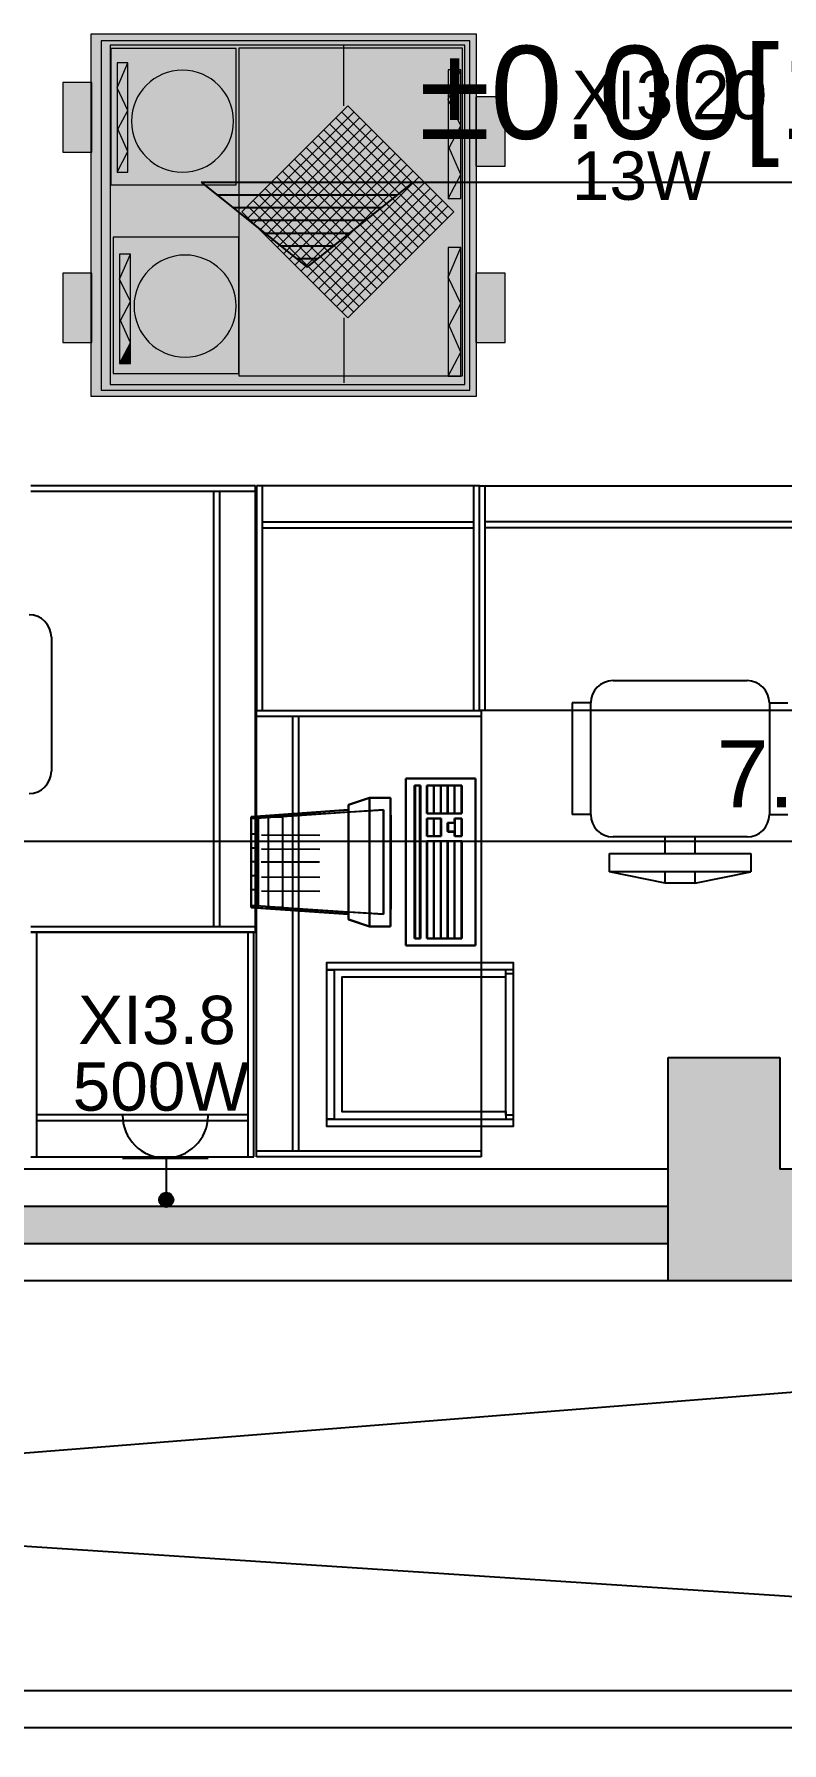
# Model space of a CAD drawing. Header units: metres. Extents: x -11 to 85, y -301 to 135.
# Drawn here: x 41.87 to 43.879, y -209.388 to -204.797 of the extents above; entities that cross this region are included whole.
import ezdxf

# ---------------------------------------------------------------- set-up
doc = ezdxf.new("R2010")
doc.units = ezdxf.units.M
doc.header["$LTSCALE"] = 0.036
doc.header["$PDMODE"] = 2
for name, color, linetype in [('arxitek isogeio', 252, 'Continuous'), ('DIMBLK', 252, 'Continuous'), ('Epipla', 252, 'Continuous'), ('HLEK-SYMBOL', 3, 'Continuous'), ('HLEK_FL001_SYMBOLS', 230, 'Continuous'), ('SYMBOLA', 160, 'Continuous')]:
    doc.layers.add(name, color=color, linetype=linetype)
doc.layers.add('fan enallaktis', color=162, linetype='Continuous', lineweight=0)
doc.layers.add('fan enallaktis hatch', color=141, linetype='Continuous', lineweight=0)
doc.styles.add('COMU-N', font='arial.ttf')
doc.styles.get("Standard").update_dxf_attribs({"font": 'arial.ttf'})
doc.dimstyles.new('CADWDOT', dxfattribs={"dimscale": 0.1, "dimtxt": 1.8, "dimasz": 0.08, "dimexe": 2, "dimexo": 0, "dimgap": 0.09, "dimtad": 0, "dimrnd": 0.001, "dimzin": 0, "dimdsep": 46, "dimtxsty": 'Standard', "dimblk1": 'ARTDIM', "dimblk2": 'ARTDIM', "dimsah": 1, "dimcen": 0.09, "dimdle": 0.05, "dimse1": 1, "dimse2": 1, "dimadec": 0, "dimazin": 0, "dimtfac": 1, "dimtmove": 0, "dimatfit": 3, "dimldrblk": 'ARTDIM', "dimfxl": 2, "dimtvp": 0.9999, "dimtolj": 1, "dimtzin": 0, "dimarcsym": 0})

# ---------------------------------------------------------------- blocks, each defined once
blk = doc.blocks.new('ARTDIM')
at = {"layer": 'DIMBLK'}
for p, q in [((0, -24.9975), (0, 24.9975)), ((-24.9975, 0), (24.9975, 0))]:
    blk.add_line(p, q, dxfattribs=at)
blk.add_circle((0, 0), 8.25, dxfattribs=at)
blk = doc.blocks.new('*D1324')
at = {"layer": 'arxitek isogeio', "color": 0, "lineweight": -2}
blk.add_line((40.4317, -206.9656), (47.4657, -206.9656), dxfattribs=at)
at = {"layer": 'Defpoints', "color": 0, "transparency": 16777216}
for p in [(47.4737, -206.9656), (40.4237, -207.8468), (47.4737, -207.8468)]:
    blk.add_point(p, dxfattribs=at)
at = {"layer": 'arxitek isogeio', "color": 0, "lineweight": -2, "xscale": 0.008, "yscale": 0.008, "zscale": 0.008, "rotation": 180}
blk.add_blockref('ARTDIM', (40.4237, -206.9656), dxfattribs=at)
at = {"layer": 'arxitek isogeio', "color": 0, "lineweight": -2, "xscale": 0.008, "yscale": 0.008, "zscale": 0.008}
blk.add_blockref('ARTDIM', (47.4737, -206.9656), dxfattribs=at)
at = {"layer": 'arxitek isogeio', "color": 0, "insert": (43.9487, -206.7856), "char_height": 0.18, "attachment_point": 5}
blk.add_mtext('\\A1;7.05', dxfattribs=at)
blk = doc.blocks.new('*D1365')
at = {"layer": 'arxitek isogeio', "color": 0, "lineweight": -2}
blk.add_line((40.1317, -212.7331), (47.7657, -212.7331), dxfattribs=at)
at = {"layer": 'Defpoints', "color": 0, "transparency": 16777216}
for p in [(40.1237, -208.1468), (47.7737, -208.1468), (47.7737, -212.7331)]:
    blk.add_point(p, dxfattribs=at)
at = {"layer": 'arxitek isogeio', "color": 0, "lineweight": -2, "xscale": 0.008, "yscale": 0.008, "zscale": 0.008, "rotation": 180}
blk.add_blockref('ARTDIM', (40.1237, -212.7331), dxfattribs=at)
at = {"layer": 'arxitek isogeio', "color": 0, "lineweight": -2, "xscale": 0.008, "yscale": 0.008, "zscale": 0.008}
blk.add_blockref('ARTDIM', (47.7737, -212.7331), dxfattribs=at)
at = {"layer": 'arxitek isogeio', "color": 0, "insert": (43.9487, -212.5531), "char_height": 0.18, "attachment_point": 5}
blk.add_mtext('\\A1;7.65', dxfattribs=at)
blk = doc.blocks.new('g1')
at = {"layer": 'Epipla'}
for p, q in [((101.1531, 22.4185), (100.5497, 22.4185)), ((101.1531, 21.2192), (101.1531, 22.4185)), ((101.7551, 22.4185), (101.1558, 22.4185)), ((101.1558, 22.4185), (101.1558, 21.815)), ((101.1709, 22.4185), (101.1709, 21.815)), ((101.74, 21.815), (101.74, 22.4185)), ((101.7551, 22.4185), (102.9544, 22.4185)), ((101.7551, 21.815), (101.7551, 22.4185)), ((101.7551, 21.815), (101.7551, 22.4185)), ((101.7702, 21.815), (101.7702, 22.4185)), ((101.1531, 22.4034), (100.5497, 22.4034)), ((101.0402, 22.4034), (101.0402, 21.2343)), ((101.0563, 22.4034), (101.0563, 21.2343)), ((101.1709, 22.3217), (101.74, 22.3217)), ((102.9393, 22.3217), (101.7702, 22.3217)), ((101.1709, 22.3055), (101.74, 22.3055)), ((102.9393, 22.3055), (101.7702, 22.3055)), ((100.6047, 22.0121), (100.6047, 21.6521)), ((102.1141, 21.8953), (102.4741, 21.8953)), ((101.1558, 21.815), (101.7551, 21.815)), ((101.1558, 20.6158), (101.1558, 21.815)), ((101.1558, 21.815), (101.7593, 21.815)), ((102.9544, 21.815), (101.7551, 21.815)), ((101.7593, 21.815), (101.7593, 20.6158)), ((102.0541, 21.8353), (102.0041, 21.8353)), ((102.0041, 21.8353), (102.0041, 21.5353)), ((102.0541, 21.5353), (102.0541, 21.8353)), ((102.5341, 21.8353), (102.5841, 21.8353)), ((102.5341, 21.8353), (102.5341, 21.5353)), ((101.1558, 21.8), (101.7593, 21.8)), ((101.2526, 21.8), (101.2526, 20.6309)), ((101.2688, 21.8), (101.2688, 20.6309)), ((101.5573, 21.1835), (101.5573, 21.6322)), ((101.5573, 21.6322), (101.7442, 21.6322)), ((101.7442, 21.6322), (101.7442, 21.1835)), ((101.4599, 21.5806), (101.4038, 21.5619)), ((101.4599, 21.5806), (101.4599, 21.2347)), ((101.516, 21.5806), (101.4599, 21.5806)), ((101.516, 21.5806), (101.516, 21.2347)), ((101.5806, 21.2022, 0.0001), (101.5806, 21.6135, 0.0001)), ((101.5947, 21.6135, 0.0001), (101.5806, 21.6135, 0.0001)), ((101.5947, 21.2022, 0.0001), (101.5947, 21.6135, 0.0001)), ((101.6134, 21.5387, 0.0001), (101.6134, 21.6135, 0.0001)), ((101.7068, 21.6135, 0.0001), (101.6134, 21.6135, 0.0001)), ((101.6321, 21.5387, 0.0001), (101.6321, 21.6135, 0.0001)), ((101.6508, 21.5387, 0.0001), (101.6508, 21.6135, 0.0001)), ((101.6694, 21.5387, 0.0001), (101.6694, 21.6135, 0.0001)), ((101.6881, 21.5387, 0.0001), (101.6881, 21.6135, 0.0001)), ((101.7068, 21.5387, 0.0001), (101.7068, 21.6135, 0.0001)), ((101.1421, 21.5245), (101.4038, 21.5432)), ((101.4038, 21.2534), (101.4038, 21.5619)), ((101.7068, 21.5387, 0.0001), (101.6134, 21.5387, 0.0001)), ((102.0541, 21.5353), (102.0041, 21.5353)), ((102.5341, 21.5353), (102.5841, 21.5353)), ((101.1421, 21.2908), (101.1421, 21.5245)), ((101.6134, 21.4779, 0.0001), (101.6134, 21.5247, 0.0001)), ((101.6508, 21.5247, 0.0001), (101.6134, 21.5247, 0.0001)), ((101.6321, 21.4779, 0.0001), (101.6321, 21.5247, 0.0001)), ((101.6508, 21.4779, 0.0001), (101.6508, 21.5247, 0.0001)), ((101.6694, 21.4896, 0.0001), (101.6694, 21.513, 0.0001)), ((101.6881, 21.513, 0.0001), (101.6694, 21.513, 0.0001)), ((101.6881, 21.4896, 0.0001), (101.6694, 21.4896, 0.0001)), ((101.7068, 21.5247, 0.0001), (101.6881, 21.5247, 0.0001)), ((101.6881, 21.513, 0.0001), (101.6881, 21.5247, 0.0001)), ((101.6881, 21.4779, 0.0001), (101.6881, 21.4896, 0.0001)), ((101.7068, 21.4779, 0.0001), (101.7068, 21.5247, 0.0001)), ((101.6508, 21.4779, 0.0001), (101.6134, 21.4779, 0.0001)), ((101.7068, 21.4639, 0.0001), (101.6134, 21.4639, 0.0001)), ((101.6134, 21.2022, 0.0001), (101.6134, 21.4639, 0.0001)), ((101.6321, 21.2022, 0.0001), (101.6321, 21.4639, 0.0001)), ((101.6508, 21.2022, 0.0001), (101.6508, 21.4639, 0.0001)), ((101.6694, 21.2022, 0.0001), (101.6694, 21.4639, 0.0001)), ((101.7068, 21.4779, 0.0001), (101.6881, 21.4779, 0.0001)), ((101.6881, 21.2022, 0.0001), (101.6881, 21.4639, 0.0001)), ((101.7068, 21.2022, 0.0001), (101.7068, 21.4639, 0.0001)), ((102.4741, 21.4753), (102.1141, 21.4753)), ((102.2541, 21.4312), (102.2541, 21.4753)), ((102.3341, 21.4753), (102.3341, 21.4312)), ((102.1041, 21.4312), (102.4841, 21.4312)), ((102.1041, 21.3812), (102.1041, 21.4312)), ((102.4841, 21.4312), (102.4841, 21.3812)), ((102.2541, 21.3512), (102.1041, 21.3812)), ((102.4841, 21.3812), (102.1041, 21.3812)), ((102.2541, 21.3512), (102.2541, 21.3812)), ((102.3341, 21.3512), (102.2541, 21.3512)), ((102.3341, 21.3812), (102.3341, 21.3512)), ((102.3341, 21.3512), (102.4841, 21.3812)), ((101.4038, 21.2721), (101.1421, 21.2908)), ((100.5497, 21.2343), (101.1531, 21.2343)), ((100.5497, 21.2192), (101.1531, 21.2192)), ((101.149, 21.2192), (100.5497, 21.2192)), ((100.5648, 21.2192), (100.5648, 20.6158)), ((101.1339, 20.6158), (101.1339, 21.2192)), ((101.149, 20.6158), (101.149, 21.2192)), ((101.4599, 21.2347), (101.4038, 21.2534)), ((101.516, 21.2347), (101.4599, 21.2347)), ((101.7442, 21.1835), (101.5573, 21.1835)), ((101.5947, 21.2022, 0.0001), (101.5806, 21.2022, 0.0001)), ((101.7068, 21.2022, 0.0001), (101.6134, 21.2022, 0.0001)), ((101.8256, 21.0982), (101.8256, 21.1182)), ((101.1339, 20.7287), (100.5648, 20.7287)), ((101.1339, 20.7126), (100.5648, 20.7126)), ((101.8256, 20.7374), (101.8256, 20.7174)), ((100.5497, 20.6158), (101.149, 20.6158)), ((101.7593, 20.6309), (101.1558, 20.6309)), ((101.7593, 20.6158), (101.1558, 20.6158))]:
    blk.add_line(p, q, dxfattribs=at)
at = {"layer": 'Epipla', "extrusion": (0.099504, -3.04632e-17, 0.995037)}
for p, q in [((101.6334, 21.5386, 0.0346), (101.6334, 21.6134, 0.0346)), ((101.652, 21.5386, 0.0328), (101.652, 21.6134, 0.0328)), ((101.6706, 21.5386, 0.0309), (101.6706, 21.6134, 0.0309)), ((101.6892, 21.5386, 0.0291), (101.6892, 21.6134, 0.0291)), ((101.6334, 21.4779, 0.0346), (101.6334, 21.5246, 0.0346)), ((101.6334, 21.2021, 0.0346), (101.6334, 21.4638, 0.0346)), ((101.652, 21.2021, 0.0328), (101.652, 21.4638, 0.0328)), ((101.6706, 21.2021, 0.0309), (101.6706, 21.4638, 0.0309)), ((101.6892, 21.2021, 0.0291), (101.6892, 21.4638, 0.0291))]:
    blk.add_line(p, q, dxfattribs=at)
at = {"layer": 'Epipla', "extrusion": (-0.996241, 3.05001e-16, -0.08663)}
for p, q in [((101.1445, 21.484, 0.2375), (101.1582, 21.484, 0.0804)), ((101.1445, 21.4465, 0.2375), (101.1582, 21.4465, 0.0804)), ((101.1445, 21.409, 0.2375), (101.1582, 21.409, 0.0804)), ((101.1445, 21.3715, 0.2375), (101.1582, 21.3715, 0.0804)), ((101.1445, 21.3341, 0.2375), (101.1582, 21.3341, 0.0804))]:
    blk.add_line(p, q, dxfattribs=at)
at = {"layer": 'Epipla', "extrusion": (-0.175791, 2.76013e-15, 0.984428)}
for p, q in [((101.1693, 21.4807, 0.2762), (101.3258, 21.4799, 0.3041)), ((101.1693, 21.4432, 0.2762), (101.3258, 21.4425, 0.3041)), ((101.1686, 21.4089, 0.2759), (101.3251, 21.4081, 0.3038)), ((101.1693, 21.3683, 0.2762), (101.3258, 21.3675, 0.3041)), ((101.1693, 21.3308, 0.2762), (101.3258, 21.33, 0.3041))]:
    blk.add_line(p, q, dxfattribs=at)
at = {"layer": 'Epipla'}
for points in [[(101.3452, 21.1378), (101.8452, 21.1378), (101.8452, 20.6978), (101.3452, 20.6978), (101.3452, 21.1378)], [(101.8256, 21.0982), (101.385, 21.0982), (101.385, 20.7374), (101.8256, 20.7374)]]:
    blk.add_lwpolyline(points, dxfattribs=at)
for points in [[(101.3452, 21.1182), (101.3452, 21.1378), (101.8452, 21.1378), (101.8452, 21.1182)], [(101.365, 20.7174), (101.3452, 20.7174), (101.3452, 21.1182), (101.365, 21.1182)], [(101.8454, 20.7274), (101.8256, 20.7274), (101.8256, 21.1082), (101.8454, 21.1082)], [(101.3452, 20.6978), (101.3452, 20.7174), (101.8452, 20.7174), (101.8452, 20.6978)]]:
    blk.add_lwpolyline(points, close=True, dxfattribs=at)
for centre, start, end in [((100.5447, 22.0121), 360, 90), ((102.1141, 21.8353), 90, 180), ((102.4741, 21.8353), 0, 90), ((100.5447, 21.6521), 270, 0), ((102.1141, 21.5353), 180, 270), ((102.4741, 21.5353), 270, 0)]:
    blk.add_arc(centre, 0.06, start, end, dxfattribs=at)
for points, invisible_edges in [([(101.7445, 21.6321, 0.0187), (101.7445, 21.6321), (101.5575, 21.6321)], 12), ([(101.5575, 21.6321), (101.5575, 21.6321, 0.0374), (101.7445, 21.6321, 0.0187)], 12), ([(101.5575, 21.1834, 0.0374), (101.5575, 21.6321, 0.0374), (101.5575, 21.1834)], 6), ([(101.5575, 21.6321), (101.5575, 21.1834), (101.5575, 21.6321, 0.0374)], 6), ([(101.7445, 21.1834, 0.0187), (101.7445, 21.6321, 0.0187), (101.5575, 21.6321, 0.0374)], 12), ([(101.5575, 21.6321, 0.0374), (101.5575, 21.1834, 0.0374), (101.7445, 21.1834, 0.0187)], 12), ([(101.7445, 21.1834), (101.7445, 21.6321), (101.7445, 21.1834, 0.0187)], 6), ([(101.7445, 21.6321, 0.0187), (101.7445, 21.1834, 0.0187), (101.7445, 21.6321)], 6), ([(101.4596, 21.5807, 0.3739), (101.4596, 21.5807, 0.0561), (101.4035, 21.562, 0.0561)], 12), ([(101.4596, 21.5807, 0.3739), (101.4035, 21.562, 0.0561), (101.4035, 21.562, 0.3459)], 5), ([(101.4035, 21.562, 0.3459), (101.4596, 21.2348, 0.3739), (101.4596, 21.5807, 0.3739)], 5), ([(101.4596, 21.5807, 0.0561), (101.4596, 21.5807, 0.3739), (101.5156, 21.5807, 0.0561)], 6), ([(101.5156, 21.5807, 0.3739), (101.5156, 21.5807, 0.0561), (101.4596, 21.5807, 0.3739)], 6), ([(101.5156, 21.2348, 0.3739), (101.5156, 21.5807, 0.3739), (101.4596, 21.5807, 0.3739)], 12), ([(101.4596, 21.5807, 0.3739), (101.4596, 21.2348, 0.3739), (101.5156, 21.2348, 0.3739)], 12), ([(101.5156, 21.2348, 0.0561), (101.5156, 21.5807, 0.0561), (101.5156, 21.2348, 0.3739)], 6), ([(101.5156, 21.5807, 0.3739), (101.5156, 21.2348, 0.3739), (101.5156, 21.5807, 0.0561)], 6), ([(101.5822, 21.2021, 0.0398), (101.5822, 21.6134, 0.0398), (101.5817, 21.6134, 0.0351)], 7), ([(101.5817, 21.6134, 0.0351), (101.5817, 21.2021, 0.0351), (101.5822, 21.6134, 0.0398)], 14), ([(101.5822, 21.2021, 0.0398), (101.5822, 21.6134, 0.0398), (101.5817, 21.2021, 0.0351)], 7), ([(101.5957, 21.6134, 0.0337), (101.5817, 21.6134, 0.0351), (101.5822, 21.6134, 0.0398)], 12), ([(101.5822, 21.6134, 0.0398), (101.5962, 21.6134, 0.0384), (101.5957, 21.6134, 0.0337)], 12), ([(101.5962, 21.2021, 0.0384), (101.5962, 21.6134, 0.0384), (101.5822, 21.6134, 0.0398)], 12), ([(101.5822, 21.6134, 0.0398), (101.5822, 21.2021, 0.0398), (101.5962, 21.2021, 0.0384)], 12), ([(101.5957, 21.2021, 0.0337), (101.5957, 21.6134, 0.0337), (101.5962, 21.6134, 0.0384)], 12), ([(101.5962, 21.6134, 0.0384), (101.5962, 21.2021, 0.0384), (101.5957, 21.2021, 0.0337)], 12), ([(101.6143, 21.6134, 0.0319), (101.6143, 21.5386, 0.0319), (101.6148, 21.5386, 0.0365)], 12), ([(101.6148, 21.5386, 0.0365), (101.6148, 21.6134, 0.0365), (101.6143, 21.6134, 0.0319)], 12), ([(101.7073, 21.6134, 0.0226), (101.6143, 21.6134, 0.0319), (101.6148, 21.6134, 0.0365)], 12), ([(101.6148, 21.6134, 0.0365), (101.7078, 21.6134, 0.0272), (101.7073, 21.6134, 0.0226)], 12), ([(101.7078, 21.5386, 0.0272), (101.7078, 21.6134, 0.0272), (101.6148, 21.6134, 0.0365)], 12), ([(101.6148, 21.6134, 0.0365), (101.6148, 21.5386, 0.0365), (101.7078, 21.5386, 0.0272)], 12), ([(101.7073, 21.5386, 0.0226), (101.7073, 21.6134, 0.0226), (101.7078, 21.6134, 0.0272)], 12), ([(101.7078, 21.6134, 0.0272), (101.7078, 21.5386, 0.0272), (101.7073, 21.5386, 0.0226)], 12), ([(101.1417, 21.5293, 0.2711), (101.4035, 21.2675, 0.3178), (101.4035, 21.548, 0.3178)], 5), ([(101.4035, 21.548, 0.0561), (101.1417, 21.5293, 0.2711), (101.4035, 21.548, 0.3178)], 5), ([(101.1604, 21.5293, 0.0561), (101.1417, 21.5293, 0.2711), (101.4035, 21.548, 0.0561)], 6), ([(101.4969, 21.548, 0.0561), (101.2258, 21.5293), (101.1885, 21.5293, 0.0561)], 5), ([(101.4969, 21.548), (101.2258, 21.5293), (101.4969, 21.548, 0.0561)], 6), ([(101.4035, 21.562, 0.3459), (101.4035, 21.548, 0.3178), (101.4035, 21.2535, 0.3459)], 7), ([(101.4035, 21.562, 0.3459), (101.4035, 21.562, 0.0561), (101.4035, 21.548, 0.0561)], 12), ([(101.4035, 21.562, 0.3459), (101.4035, 21.548, 0.0561), (101.4035, 21.548, 0.3178)], 13), ([(101.4035, 21.2535, 0.3459), (101.4596, 21.2348, 0.3739), (101.4035, 21.562, 0.3459)], 6), ([(101.4035, 21.2675, 0.3178), (101.4035, 21.2535, 0.3459), (101.4035, 21.548, 0.3178)], 7), ([(101.4969, 21.2675), (101.4969, 21.548), (101.4969, 21.2675, 0.0561)], 6), ([(101.4969, 21.548, 0.0561), (101.4969, 21.2675, 0.0561), (101.4969, 21.548)], 6), ([(101.6143, 21.5386, 0.0319), (101.7073, 21.5386, 0.0226), (101.7078, 21.5386, 0.0272)], 12), ([(101.7078, 21.5386, 0.0272), (101.6148, 21.5386, 0.0365), (101.6143, 21.5386, 0.0319)], 12), ([(101.1417, 21.2862, 0.2711), (101.4035, 21.2675, 0.3178), (101.1417, 21.5293, 0.2711)], 6), ([(101.1417, 21.2862, 0.2711), (101.1417, 21.5293, 0.2711), (101.1604, 21.5293, 0.0561)], 12), ([(101.1604, 21.5293, 0.0561), (101.1604, 21.2862, 0.0561), (101.1417, 21.2862, 0.2711)], 12), ([(101.1885, 21.2862, 0.0561), (101.1885, 21.5293, 0.0561), (101.2258, 21.2862)], 6), ([(101.2258, 21.5293), (101.2258, 21.2862), (101.1885, 21.5293, 0.0561)], 6), ([(101.6143, 21.5246, 0.0319), (101.6143, 21.4779, 0.0319), (101.6148, 21.4779, 0.0365)], 12), ([(101.6148, 21.4779, 0.0365), (101.6148, 21.5246, 0.0365), (101.6143, 21.5246, 0.0319)], 12), ([(101.6515, 21.5246, 0.0281), (101.6143, 21.5246, 0.0319), (101.6148, 21.5246, 0.0365)], 12), ([(101.6148, 21.5246, 0.0365), (101.652, 21.5246, 0.0328), (101.6515, 21.5246, 0.0281)], 12), ([(101.652, 21.4779, 0.0328), (101.652, 21.5246, 0.0328), (101.6148, 21.5246, 0.0365)], 12), ([(101.6148, 21.5246, 0.0365), (101.6148, 21.4779, 0.0365), (101.652, 21.4779, 0.0328)], 12), ([(101.6515, 21.4779, 0.0281), (101.6515, 21.5246, 0.0281), (101.652, 21.5246, 0.0328)], 12), ([(101.652, 21.5246, 0.0328), (101.652, 21.4779, 0.0328), (101.6515, 21.4779, 0.0281)], 12), ([(101.6701, 21.5129, 0.0263), (101.6701, 21.4895, 0.0263), (101.6706, 21.4895, 0.0309)], 12), ([(101.6706, 21.4895, 0.0309), (101.6706, 21.5129, 0.0309), (101.6701, 21.5129, 0.0263)], 12), ([(101.6887, 21.5129, 0.0244), (101.6701, 21.5129, 0.0263), (101.6706, 21.5129, 0.0309)], 12), ([(101.6701, 21.4895, 0.0263), (101.6887, 21.4895, 0.0244), (101.6892, 21.4895, 0.0291)], 12), ([(101.6892, 21.4895, 0.0291), (101.6706, 21.4895, 0.0309), (101.6701, 21.4895, 0.0263)], 12), ([(101.6706, 21.5129, 0.0309), (101.6892, 21.5129, 0.0291), (101.6887, 21.5129, 0.0244)], 12), ([(101.6706, 21.4895, 0.0309), (101.6892, 21.4895, 0.0291), (101.6706, 21.5129, 0.0309)], 6), ([(101.6892, 21.5129, 0.0291), (101.6706, 21.5129, 0.0309), (101.6892, 21.4895, 0.0291)], 6), ([(101.6887, 21.5246, 0.0244), (101.6887, 21.5129, 0.0244), (101.6892, 21.5129, 0.0291)], 12), ([(101.6892, 21.5129, 0.0291), (101.6892, 21.5246, 0.0291), (101.6887, 21.5246, 0.0244)], 12), ([(101.7073, 21.5246, 0.0226), (101.6887, 21.5246, 0.0244), (101.6892, 21.5246, 0.0291)], 12), ([(101.6887, 21.4779, 0.0244), (101.6892, 21.4779, 0.0291), (101.6892, 21.4895, 0.0291)], 12), ([(101.6887, 21.4779, 0.0244), (101.6892, 21.4895, 0.0291), (101.6887, 21.4895, 0.0244)], 5), ([(101.6892, 21.5246, 0.0291), (101.7078, 21.5246, 0.0272), (101.7073, 21.5246, 0.0226)], 12), ([(101.6892, 21.5246, 0.0291), (101.6892, 21.4779, 0.0291), (101.7078, 21.5246, 0.0272)], 6), ([(101.7078, 21.5246, 0.0272), (101.6892, 21.4779, 0.0291), (101.7078, 21.4779, 0.0272)], 5), ([(101.7073, 21.4779, 0.0226), (101.7073, 21.5246, 0.0226), (101.7078, 21.5246, 0.0272)], 12), ([(101.7078, 21.5246, 0.0272), (101.7078, 21.4779, 0.0272), (101.7073, 21.4779, 0.0226)], 12), ([(101.6143, 21.4779, 0.0319), (101.6515, 21.4779, 0.0281), (101.652, 21.4779, 0.0328)], 12), ([(101.652, 21.4779, 0.0328), (101.6148, 21.4779, 0.0365), (101.6143, 21.4779, 0.0319)], 12), ([(101.6143, 21.4638, 0.0319), (101.6143, 21.2021, 0.0319), (101.6148, 21.4638, 0.0365)], 6), ([(101.6148, 21.2021, 0.0365), (101.6148, 21.4638, 0.0365), (101.6143, 21.2021, 0.0319)], 6), ([(101.7073, 21.4638, 0.0226), (101.6143, 21.4638, 0.0319), (101.7078, 21.4638, 0.0272)], 6), ([(101.6148, 21.4638, 0.0365), (101.7078, 21.4638, 0.0272), (101.6143, 21.4638, 0.0319)], 6), ([(101.7078, 21.2021, 0.0272), (101.7078, 21.4638, 0.0272), (101.6148, 21.4638, 0.0365)], 12), ([(101.6148, 21.4638, 0.0365), (101.6148, 21.2021, 0.0365), (101.7078, 21.2021, 0.0272)], 12), ([(101.6887, 21.4779, 0.0244), (101.7073, 21.4779, 0.0226), (101.7078, 21.4779, 0.0272)], 12), ([(101.7078, 21.4779, 0.0272), (101.6892, 21.4779, 0.0291), (101.6887, 21.4779, 0.0244)], 12), ([(101.7073, 21.2021, 0.0226), (101.7073, 21.4638, 0.0226), (101.7078, 21.2021, 0.0272)], 6), ([(101.7078, 21.4638, 0.0272), (101.7078, 21.2021, 0.0272), (101.7073, 21.4638, 0.0226)], 6), ([(101.1417, 21.2862, 0.2711), (101.4035, 21.2675, 0.0561), (101.4035, 21.2675, 0.3178)], 5), ([(101.1417, 21.2862, 0.2711), (101.1604, 21.2862, 0.0561), (101.4035, 21.2675, 0.0561)], 12), ([(101.2258, 21.2862), (101.4969, 21.2675, 0.0561), (101.1885, 21.2862, 0.0561)], 5), ([(101.2258, 21.2862), (101.4969, 21.2675), (101.4969, 21.2675, 0.0561)], 12), ([(101.4035, 21.2535, 0.0561), (101.4035, 21.2535, 0.3459), (101.4035, 21.2675, 0.3178)], 14), ([(101.4035, 21.2535, 0.0561), (101.4035, 21.2675, 0.3178), (101.4035, 21.2675, 0.0561)], 5), ([(101.4596, 21.2348, 0.0561), (101.4596, 21.2348, 0.3739), (101.4035, 21.2535, 0.0561)], 6), ([(101.4035, 21.2535, 0.0561), (101.4596, 21.2348, 0.3739), (101.4035, 21.2535, 0.3459)], 5), ([(101.4596, 21.2348, 0.3739), (101.4596, 21.2348, 0.0561), (101.5156, 21.2348, 0.0561)], 12), ([(101.5156, 21.2348, 0.0561), (101.5156, 21.2348, 0.3739), (101.4596, 21.2348, 0.3739)], 12), ([(101.7445, 21.1834, 0.0187), (101.5575, 21.1834, 0.0374), (101.7445, 21.1834)], 6), ([(101.5575, 21.1834), (101.7445, 21.1834), (101.5575, 21.1834, 0.0374)], 6), ([(101.5817, 21.2021, 0.0351), (101.5957, 21.2021, 0.0337), (101.5962, 21.2021, 0.0384)], 12), ([(101.5962, 21.2021, 0.0384), (101.5822, 21.2021, 0.0398), (101.5817, 21.2021, 0.0351)], 12), ([(101.6143, 21.2021, 0.0319), (101.7073, 21.2021, 0.0226), (101.6148, 21.2021, 0.0365)], 6), ([(101.7078, 21.2021, 0.0272), (101.6148, 21.2021, 0.0365), (101.7073, 21.2021, 0.0226)], 6)]:
    blk.add_3dface(points, dxfattribs=dict(at, invisible_edges=invisible_edges))
for points in [[(101.517, 21.2815, 0.3272), (101.517, 21.5339, 0.3272), (101.517, 21.5339, 0.1028), (101.517, 21.2815, 0.1028)], [(101.4971, 21.5106, 0.028), (101.4971, 21.5293, 0.028), (101.4971, 21.5293, 0.014), (101.4971, 21.5106, 0.014)], [(101.4971, 21.4545, 0.028), (101.4971, 21.4732, 0.028), (101.4971, 21.4732, 0.014), (101.4971, 21.4545, 0.014)], [(101.4971, 21.4171, 0.028), (101.4971, 21.4358, 0.028), (101.4971, 21.4358, 0.014), (101.4971, 21.4171, 0.014)], [(101.4971, 21.3797, 0.028), (101.4971, 21.3984, 0.028), (101.4971, 21.3984, 0.014), (101.4971, 21.3797, 0.014)]]:
    blk.add_3dface(points, dxfattribs=at)
blk = doc.blocks.new('gJ6_a14')
at = {"linetype": 'Continuous'}
for p, q in [((-0.1176, 0.1119), (0.113, 0.1119)), ((0, 0.1119), (0, 0))]:
    blk.add_line(p, q, dxfattribs=at)
blk.add_arc((-0.0023, 0.2279), 0.1153, 180, 358.9566, dxfattribs=at)
blk = doc.blocks.new('*X1779')
at = {"color": 0}
for p, q in [((15.598, 2.587), (15.737, 2.727)), ((15.598, 2.622), (15.702, 2.727)), ((15.604, 2.646), (15.605, 2.647)), ((15.605, 2.559), (15.765, 2.719)), ((15.609, 2.652), (15.618, 2.66)), ((15.617, 2.536), (15.789, 2.707)), ((15.623, 2.665), (15.631, 2.674)), ((15.633, 2.516), (15.808, 2.691)), ((15.636, 2.678), (15.645, 2.687)), ((15.64, 2.647), (15.649, 2.656)), ((15.649, 2.691), (15.658, 2.7)), ((15.653, 2.501), (15.824, 2.672)), ((15.654, 2.66), (15.662, 2.669)), ((15.662, 2.705), (15.671, 2.714)), ((15.667, 2.674), (15.676, 2.683)), ((15.671, 2.643), (15.68, 2.652)), ((15.676, 2.718), (15.678, 2.721)), ((15.676, 2.489), (15.836, 2.648)), ((15.68, 2.687), (15.689, 2.696)), ((15.685, 2.656), (15.693, 2.665)), ((15.693, 2.7), (15.702, 2.709)), ((15.698, 2.669), (15.707, 2.678)), ((15.702, 2.638), (15.711, 2.647)), ((15.707, 2.714), (15.715, 2.722)), ((15.711, 2.683), (15.72, 2.691)), ((15.715, 2.652), (15.724, 2.66)), ((15.72, 2.727), (15.721, 2.728)), ((15.724, 2.696), (15.733, 2.705)), ((15.729, 2.665), (15.738, 2.674)), ((15.738, 2.709), (15.746, 2.718)), ((15.742, 2.678), (15.751, 2.687)), ((15.746, 2.647), (15.755, 2.656)), ((15.751, 2.722), (15.752, 2.724)), ((15.755, 2.691), (15.764, 2.7)), ((15.76, 2.66), (15.768, 2.669)), ((15.768, 2.705), (15.777, 2.714)), ((15.773, 2.674), (15.782, 2.683)), ((15.777, 2.643), (15.786, 2.652)), ((15.786, 2.687), (15.795, 2.696)), ((15.791, 2.656), (15.799, 2.665)), ((15.804, 2.669), (15.813, 2.678)), ((15.808, 2.638), (15.817, 2.647)), ((15.822, 2.652), (15.83, 2.66)), ((15.601, 2.607), (15.609, 2.616)), ((15.605, 2.577), (15.614, 2.585)), ((15.611, 2.547), (15.618, 2.554)), ((15.614, 2.621), (15.623, 2.63)), ((15.618, 2.59), (15.627, 2.599)), ((15.623, 2.559), (15.631, 2.568)), ((15.627, 2.634), (15.636, 2.643)), ((15.627, 2.528), (15.636, 2.537)), ((15.631, 2.603), (15.64, 2.612)), ((15.636, 2.572), (15.645, 2.581)), ((15.64, 2.541), (15.649, 2.55)), ((15.645, 2.616), (15.654, 2.625)), ((15.645, 2.51), (15.654, 2.519)), ((15.649, 2.585), (15.658, 2.594)), ((15.654, 2.554), (15.662, 2.563)), ((15.658, 2.63), (15.667, 2.638)), ((15.658, 2.523), (15.667, 2.532)), ((15.662, 2.599), (15.671, 2.607)), ((15.664, 2.494), (15.671, 2.501)), ((15.667, 2.568), (15.676, 2.577)), ((15.671, 2.537), (15.68, 2.546)), ((15.676, 2.612), (15.685, 2.621)), ((15.676, 2.506), (15.685, 2.515)), ((15.68, 2.581), (15.689, 2.59)), ((15.685, 2.55), (15.693, 2.559)), ((15.689, 2.625), (15.698, 2.634)), ((15.689, 2.519), (15.698, 2.528)), ((15.693, 2.594), (15.702, 2.603)), ((15.693, 2.488), (15.702, 2.497)), ((15.698, 2.563), (15.707, 2.572)), ((15.702, 2.532), (15.711, 2.541)), ((15.705, 2.482), (15.843, 2.62)), ((15.707, 2.607), (15.715, 2.616)), ((15.707, 2.501), (15.715, 2.51)), ((15.711, 2.577), (15.72, 2.585)), ((15.715, 2.546), (15.724, 2.554)), ((15.72, 2.621), (15.729, 2.63)), ((15.72, 2.515), (15.729, 2.523)), ((15.724, 2.59), (15.733, 2.599)), ((15.724, 2.484), (15.733, 2.493)), ((15.729, 2.559), (15.738, 2.568)), ((15.733, 2.634), (15.742, 2.643)), ((15.733, 2.528), (15.742, 2.537)), ((15.738, 2.603), (15.746, 2.612)), ((15.738, 2.497), (15.746, 2.506)), ((15.741, 2.482), (15.842, 2.584)), ((15.742, 2.572), (15.751, 2.581)), ((15.746, 2.541), (15.755, 2.55)), ((15.751, 2.616), (15.76, 2.625)), ((15.751, 2.51), (15.76, 2.519)), ((15.755, 2.585), (15.764, 2.594)), ((15.76, 2.554), (15.768, 2.563)), ((15.764, 2.63), (15.773, 2.638)), ((15.764, 2.523), (15.773, 2.532)), ((15.768, 2.599), (15.777, 2.607)), ((15.768, 2.493), (15.777, 2.501)), ((15.773, 2.568), (15.782, 2.577)), ((15.777, 2.537), (15.786, 2.546)), ((15.782, 2.612), (15.791, 2.621)), ((15.782, 2.506), (15.791, 2.515)), ((15.786, 2.581), (15.795, 2.59)), ((15.791, 2.55), (15.799, 2.559)), ((15.795, 2.625), (15.804, 2.634)), ((15.795, 2.519), (15.804, 2.528)), ((15.799, 2.594), (15.808, 2.603)), ((15.804, 2.563), (15.813, 2.572)), ((15.808, 2.532), (15.817, 2.541)), ((15.813, 2.607), (15.822, 2.616)), ((15.817, 2.577), (15.826, 2.585)), ((15.822, 2.546), (15.83, 2.554)), ((15.826, 2.621), (15.835, 2.63)), ((15.83, 2.59), (15.839, 2.599)), ((15.835, 2.559), (15.835, 2.56)), ((15.839, 2.634), (15.84, 2.635)), ((15.844, 2.603), (15.844, 2.603))]:
    blk.add_line(p, q, dxfattribs=at)
blk = doc.blocks.new('GJ6_A78')
at = {"layer": 'HLEK-SYMBOL', "color": 0, "linetype": 'Continuous'}
blk.add_circle((0, 0), 0.0989, dxfattribs=at)
at = {"layer": 'HLEK-SYMBOL', "color": 0, "xscale": 0.8, "yscale": 0.8, "zscale": 0.8}
blk.add_blockref('*X1779', (-12.576, -2.084), dxfattribs=at)
blk = doc.blocks.new('priza')
at = {"layer": 'HLEK_FL001_SYMBOLS', "rotation": 180}
blk.add_blockref('gJ6_a14', (87.4, -100.4952), dxfattribs=at)
at = {"layer": 'HLEK_FL001_SYMBOLS', "xscale": 0.1951472641207488, "yscale": 0.1951472641207488, "zscale": 0.1951472641207488}
blk.add_blockref('GJ6_A78', (87.4, -100.4953), dxfattribs=at)
blk = doc.blocks.new('gY1_a36')
at = {"layer": 'SYMBOLA', "color": 0}
blk.add_solid([(0.15, 0.075), (0.15, -0.075), (0, 0)], dxfattribs=at)
blk = doc.blocks.new('gY1_a40')
at = {"layer": 'SYMBOLA'}
for points in [[(0.15, 0.075), (0.15, -0.075), (0, 0)], [(0.0099, 0), (0.3099, 0.075), (0.2849, 0)], [(0.3099, -0.075), (0.2849, 0), (0.0099, 0)]]:
    blk.add_solid(points, dxfattribs=at)
blk = doc.blocks.new('fan enallaktis')
at = {"layer": 'fan enallaktis hatch'}
for points in [[(-1.2878, 0.0641), (-0.0609, 0.0641), (-0.0609, 1.2155), (-1.2878, 1.2155), (-1.2878, 1.0449), (-1.2842, 1.0449), (-1.2842, 0.824), (-1.2878, 0.824)], [(-1.2878, 0.439), (-1.2842, 0.439), (-1.2842, 0.2181), (-1.2878, 0.2181), (-1.2878, 0.0641), (-0.0609, 0.0641), (-0.0609, 1.2155), (-1.2878, 1.2155)], [(-1.2878, 0.0641), (-0.0609, 0.0641), (-0.0609, 0.824), (-0.0627, 0.824), (-0.0627, 1.0449), (-0.0609, 1.0449), (-0.0609, 1.2155), (-1.2878, 1.2155)], [(-1.2878, 0.0641), (-0.0609, 0.0641), (-0.0609, 0.263), (-0.0627, 0.263), (-0.0627, 0.4839), (-0.0609, 0.4839), (-0.0609, 1.2155), (-1.2878, 1.2155)], [(-1.2878, 0.0641), (-0.0609, 0.0641), (-0.0609, 0.824), (-0.0627, 0.824), (-0.0627, 1.0449), (-0.0609, 1.0449), (-0.0609, 1.2155), (-1.2878, 1.2155)], [(-1.2878, 0.0641), (-0.0609, 0.0641), (-0.0609, 1.2155), (-1.2878, 1.2155), (-1.2878, 1.0449), (-1.2842, 1.0449), (-1.2842, 0.824), (-1.2878, 0.824)], [(-0.151, 0.8366), (-0.1107, 0.9204), (-0.1476, 0.9909), (-0.1107, 1.0748), (-0.1503, 1.1507), (-0.151, 1.1507)], [(-0.1107, 1.0748), (-0.1107, 1.1507), (-0.1503, 1.1507)], [(-1.1961, 0.8431), (-1.1619, 0.9144), (-1.1933, 0.9743), (-1.1619, 1.0456), (-1.1961, 1.1112)], [(-1.1619, 1.0456), (-1.1619, 1.1112), (-1.1961, 1.1112)], [(-0.8257, 0.9287, 1), (-1.1502, 0.9287, 1)], [(-1.2878, 1.0449), (-1.377, 1.0449), (-1.377, 0.824), (-1.2878, 0.824)], [(-1.1933, 0.9743), (-1.1619, 0.9144), (-1.1619, 1.0456)], [(-0.1107, 1.0748), (-0.1476, 0.9909), (-0.1107, 0.9204)], [(-0.0609, 0.824), (0.0301, 0.824), (0.0301, 1.0449), (-0.0609, 1.0449)], [(-1.1619, 0.9144), (-1.1961, 0.8431), (-1.1619, 0.7633)], [(-0.1107, 0.9204), (-0.151, 0.8366), (-0.1107, 0.7426)], [(-1.1961, 0.7633), (-1.1619, 0.7633), (-1.1961, 0.8431)], [(-0.151, 0.8366), (-0.151, 0.7426), (-0.1107, 0.7426)], [(-0.151, 0.2717), (-0.1107, 0.3556), (-0.1476, 0.426), (-0.1107, 0.5099), (-0.151, 0.5871)], [(-0.1107, 0.5871), (-0.151, 0.5871), (-0.1107, 0.5099)], [(-0.1107, 0.5099), (-0.1476, 0.426), (-0.1107, 0.3556)], [(-1.2878, 0.439), (-1.377, 0.439), (-1.377, 0.2181), (-1.2878, 0.2181)], [(-0.0609, 0.263), (0.0301, 0.263), (0.0301, 0.4839), (-0.0609, 0.4839)], [(-0.1107, 0.1778), (-0.1107, 0.3556), (-0.151, 0.2717)], [(-0.151, 0.1778), (-0.1107, 0.1778), (-0.151, 0.2717)]]:
    blk.add_hatch(color=256, dxfattribs=at).paths.add_polyline_path(points)
h = blk.add_hatch(color=256, dxfattribs=at)
h.paths.add_polyline_path([(-1.2878, 1.0449), (-1.2842, 1.0449), (-1.2842, 0.824), (-1.2878, 0.824), (-1.2878, 0.439), (-1.2842, 0.439), (-1.2842, 0.2181), (-1.2878, 0.2181), (-1.2878, 0.0641), (-0.0609, 0.0641), (-0.0609, 0.263), (-0.0627, 0.263), (-0.0627, 0.4839), (-0.0609, 0.4839), (-0.0609, 0.824), (-0.0627, 0.824), (-0.0627, 1.0449), (-0.0609, 1.0449), (-0.0609, 1.2155), (-1.2878, 1.2155)])
h.paths.add_polyline_path([(-1.2551, 0.0851), (-0.0819, 0.0851), (-0.0819, 1.1956), (-1.2551, 1.1956)], flags=16)
h.paths.add_polyline_path([(-1.2265, 1.178), (-0.0987, 1.178), (-0.0987, 0.0995), (-1.2265, 0.0995)], flags=0)
h.paths.add_polyline_path([(-1.2161, 1.1431), (-0.8172, 1.1431), (-0.8172, 1.1507), (-0.151, 1.1507), (-0.151, 1.1519), (-0.1058, 1.1519), (-0.1058, 0.1091), (-0.8172, 0.1091), (-0.8172, 0.7097), (-1.2161, 0.7097)], flags=0)
h.paths.add_polyline_path([(-1.1961, 1.1112), (-1.1619, 1.1112), (-1.1619, 0.7633), (-1.1961, 0.7633)], flags=0)
h.paths.add_polyline_path([(-0.8257, 0.9287, -1), (-1.1502, 0.9287, -1)], flags=0)
h.paths.add_polyline_path([(-1.0821, 1.0511), (-0.8379, 0.929), (-1.0821, 0.8069)], flags=0)
h.paths.add_polyline_path([(-1.2243, 0.5433), (-0.825, 0.5433), (-0.825, 0.1098), (-1.2243, 0.1098)], flags=0)
h.paths.add_polyline_path([(-1.2043, 0.5031), (-1.1701, 0.5031), (-1.1701, 0.1552), (-1.2043, 0.1552)], flags=0)
h.paths.add_polyline_path([(-0.8339, 0.3409, -1), (-1.1583, 0.3409, -1)], flags=0)
h.paths.add_polyline_path([(-0.4706, 0.966), (-0.1336, 0.629), (-0.4706, 0.292), (-0.8077, 0.629)], flags=0)
h.paths.add_polyline_path([(-0.7696, 0.6299), (-0.4704, 0.9291), (-0.1713, 0.6299), (-0.4704, 0.3308)], flags=0)
h.paths.add_polyline_path([(-0.7338, 0.6309), (-0.4704, 0.8942), (-0.2071, 0.6309), (-0.4704, 0.3676)], flags=0)
h.paths.add_polyline_path([(-0.6954, 0.6324), (-0.4704, 0.8574), (-0.2455, 0.6324), (-0.4704, 0.4075)], flags=0)
h.paths.add_polyline_path([(-0.657, 0.6309), (-0.4704, 0.8175), (-0.2838, 0.6309), (-0.4704, 0.4443)], flags=0)
h.paths.add_polyline_path([(-0.6204, 0.6307), (-0.4704, 0.7807), (-0.3205, 0.6307), (-0.4704, 0.4807)], flags=0)
h.paths.add_polyline_path([(-0.5838, 0.6309), (-0.4704, 0.7442), (-0.3571, 0.6309), (-0.4704, 0.5176)], flags=0)
h.paths.add_polyline_path([(-0.5454, 0.6324), (-0.4704, 0.7074), (-0.3955, 0.6324), (-0.4704, 0.5574)], flags=0)
h.paths.add_polyline_path([(-0.5071, 0.6309), (-0.4704, 0.6675), (-0.4338, 0.6309), (-0.4704, 0.5943)], flags=0)
h.paths.add_polyline_path([(-0.9019, 0.4626), (-0.9019, 0.2185), (-1.1461, 0.3405)], flags=0)
h.paths.add_polyline_path([(-0.151, 0.5871), (-0.1107, 0.5871), (-0.1107, 0.1778), (-0.151, 0.1778)], flags=0)
h = blk.add_hatch(color=256, dxfattribs=at)
h.paths.add_polyline_path([(-1.2161, 0.7097), (-1.2161, 1.1431), (-0.8172, 1.1431), (-0.8172, 1.1507), (-0.151, 1.1507), (-0.151, 1.1519), (-0.1107, 1.1519), (-0.1107, 1.1507), (-0.1058, 1.1507), (-0.1058, 0.1091), (-0.4829, 0.1091), (-0.4829, 0.0995), (-0.0987, 0.0995), (-0.0987, 1.178), (-1.2265, 1.178), (-1.2265, 0.0995), (-0.4829, 0.0995), (-0.4829, 0.1091), (-0.8172, 0.1091), (-0.8172, 0.7097)])
h.paths.add_polyline_path([(-0.825, 0.5433), (-0.825, 0.1098), (-1.2243, 0.1098), (-1.2243, 0.5433)], flags=16)
h.paths.add_polyline_path([(-1.1701, 0.5031), (-1.1701, 0.1552), (-1.2043, 0.1552), (-1.2043, 0.5031)], flags=0)
h.paths.add_polyline_path([(-0.8339, 0.3409, -1), (-1.1583, 0.3409, -1)], flags=0)
h.paths.add_polyline_path([(-0.9019, 0.4626), (-0.9019, 0.2185), (-1.1461, 0.3405)], flags=0)
h = blk.add_hatch(color=256, dxfattribs=at)
h.paths.add_polyline_path([(-0.8172, 0.1091), (-0.1058, 0.1091), (-0.1058, 1.1507), (-0.8168, 1.1507), (-0.8168, 0.7097), (-0.8172, 0.7097)])
h.paths.add_polyline_path([(-0.8257, 0.9287, 1), (-1.1502, 0.9287, 1)])
h.paths.add_polyline_path([(-0.8379, 0.929), (-1.0821, 0.8069), (-1.0821, 1.0511)], flags=16)
h.paths.add_polyline_path([(-1.1619, 1.1112), (-1.1619, 0.7633), (-1.1961, 0.7633), (-1.1961, 1.1112)])
h = blk.add_hatch(color=256, dxfattribs=at)
h.paths.add_polyline_path([(-0.8168, 1.1507), (-0.8168, 0.7097), (-0.8172, 0.7097), (-0.8172, 0.1091), (-0.1058, 0.1091), (-0.1058, 0.7426), (-0.151, 0.7426), (-0.151, 1.1507)])
h.paths.add_polyline_path([(-0.4706, 0.966), (-0.1336, 0.629), (-0.4706, 0.292), (-0.8077, 0.629)], flags=16)
h.paths.add_polyline_path([(-0.4704, 0.9291), (-0.1713, 0.6299), (-0.4704, 0.3308), (-0.7696, 0.6299)], flags=0)
h.paths.add_polyline_path([(-0.4704, 0.8942), (-0.2071, 0.6309), (-0.4704, 0.3676), (-0.7338, 0.6309)], flags=0)
h.paths.add_polyline_path([(-0.2455, 0.6324), (-0.4704, 0.4075), (-0.6954, 0.6324), (-0.4704, 0.8574)], flags=0)
h.paths.add_polyline_path([(-0.2838, 0.6309), (-0.4704, 0.4443), (-0.657, 0.6309), (-0.4704, 0.8175)], flags=0)
h.paths.add_polyline_path([(-0.3205, 0.6307), (-0.4704, 0.4807), (-0.6204, 0.6307), (-0.4704, 0.7807)], flags=0)
h.paths.add_polyline_path([(-0.3571, 0.6309), (-0.4704, 0.5176), (-0.5838, 0.6309), (-0.4704, 0.7442)], flags=0)
h.paths.add_polyline_path([(-0.3955, 0.6324), (-0.4704, 0.5574), (-0.5454, 0.6324), (-0.4704, 0.7074)], flags=0)
h.paths.add_polyline_path([(-0.4338, 0.6309), (-0.4704, 0.5943), (-0.5071, 0.6309), (-0.4704, 0.6675)], flags=0)
h.paths.add_polyline_path([(-0.151, 0.5871), (-0.1107, 0.5871), (-0.1107, 0.1778), (-0.151, 0.1778)], flags=16)
h = blk.add_hatch(color=256, dxfattribs=at)
h.paths.add_polyline_path([(-1.2243, 0.1098), (-0.825, 0.1098), (-0.825, 0.5433), (-1.2243, 0.5433)])
h.paths.add_polyline_path([(-0.8339, 0.3409, 1), (-1.1583, 0.3409, 1)], flags=16)
h.paths.add_polyline_path([(-1.1461, 0.3405), (-0.9019, 0.4626), (-0.9019, 0.2185)], flags=0)
at = {"layer": 'fan enallaktis'}
for p, q in [((-0.4829, 0.966), (-0.4829, 1.173)), ((-0.151, 1.1519), (-0.1107, 1.0748)), ((-1.1961, 1.1112), (-1.1619, 1.0456)), ((-1.1619, 1.0456), (-1.1933, 0.9743)), ((-0.1107, 1.0748), (-0.1476, 0.9909)), ((-0.1476, 0.9909), (-0.1107, 0.9204)), ((-1.1933, 0.9743), (-1.1619, 0.9144)), ((-0.7877, 0.6119), (-0.4516, 0.9479)), ((-0.7702, 0.5944), (-0.4342, 0.9305)), ((-0.5057, 0.9295), (-0.1697, 0.5934)), ((-0.4883, 0.947), (-0.1522, 0.6109)), ((-1.1619, 0.9144), (-1.1961, 0.8431)), ((-0.7518, 0.576), (-0.4157, 0.9121)), ((-0.7319, 0.5561), (-0.3958, 0.8921)), ((-0.7135, 0.5376), (-0.3774, 0.8737)), ((-0.5625, 0.8727), (-0.2264, 0.5367)), ((-0.5441, 0.8912), (-0.208, 0.5551)), ((-0.5241, 0.9111), (-0.1881, 0.575)), ((-0.1107, 0.9204), (-0.151, 0.8366)), ((-1.1961, 0.8431), (-1.1619, 0.7633)), ((-0.6953, 0.5194), (-0.3592, 0.8555)), ((-0.6768, 0.501), (-0.3408, 0.8371)), ((-0.6569, 0.4811), (-0.3208, 0.8171)), ((-0.6191, 0.8162), (-0.283, 0.4801)), ((-0.5991, 0.8361), (-0.2631, 0.5)), ((-0.5807, 0.8545), (-0.2446, 0.5185)), ((-0.151, 0.8366), (-0.1107, 0.7426)), ((-0.6741, 0.7611), (-0.338, 0.4251)), ((-0.6557, 0.7795), (-0.3196, 0.4435)), ((-0.6385, 0.4627), (-0.3024, 0.7987)), ((-0.6375, 0.7978), (-0.3014, 0.4617)), ((-0.6203, 0.4444), (-0.2842, 0.7805)), ((-0.6019, 0.426), (-0.2658, 0.7621)), ((-0.7125, 0.7228), (-0.3764, 0.3867)), ((-0.6941, 0.7412), (-0.358, 0.4051)), ((-0.5819, 0.4061), (-0.2458, 0.7422)), ((-0.5635, 0.3877), (-0.2274, 0.7237)), ((-0.7691, 0.6662), (-0.433, 0.3301)), ((-0.7491, 0.6861), (-0.413, 0.3501)), ((-0.7307, 0.7046), (-0.3946, 0.3685)), ((-0.5453, 0.3695), (-0.2092, 0.7055)), ((-0.5269, 0.351), (-0.1908, 0.6871)), ((-0.5069, 0.3311), (-0.1708, 0.6672)), ((-0.7875, 0.6478), (-0.4514, 0.3117)), ((-0.4885, 0.3127), (-0.1524, 0.6488)), ((-0.151, 0.5871), (-0.1107, 0.5099)), ((-1.2043, 0.5031), (-1.1701, 0.4376)), ((-0.1107, 0.5099), (-0.1476, 0.426)), ((-1.1701, 0.4376), (-1.2014, 0.3663)), ((-0.1476, 0.426), (-0.1107, 0.3556)), ((-1.2014, 0.3663), (-1.1701, 0.3064)), ((-0.1107, 0.3556), (-0.151, 0.2717)), ((-1.1701, 0.3064), (-1.2043, 0.2351)), ((-0.4829, 0.292), (-0.4829, 0.0996)), ((-0.151, 0.2717), (-0.1107, 0.1778)), ((-1.2043, 0.2351), (-1.1701, 0.1552))]:
    blk.add_line(p, q, dxfattribs=at)
for points in [[(-1.2878, 1.2155), (-0.0609, 1.2155), (-0.0609, 0.0641), (-1.2878, 0.0641)], [(-1.2551, 1.1956), (-0.0819, 1.1956), (-0.0819, 0.0851), (-1.2551, 0.0851)], [(-1.2265, 1.178), (-0.0987, 1.178), (-0.0987, 0.0995), (-1.2265, 0.0995)], [(-1.2161, 1.1431), (-0.8168, 1.1431), (-0.8168, 0.7097), (-1.2161, 0.7097)], [(-0.8172, 1.1507), (-0.1058, 1.1507), (-0.1058, 0.1091), (-0.8172, 0.1091)], [(-0.151, 1.1519), (-0.1107, 1.1519), (-0.1107, 0.7426), (-0.151, 0.7426)], [(-1.1961, 1.1112), (-1.1619, 1.1112), (-1.1619, 0.7633), (-1.1961, 0.7633)], [(-1.377, 1.0449), (-1.2842, 1.0449), (-1.2842, 0.824), (-1.377, 0.824)], [(-0.0627, 1.0449), (0.0301, 1.0449), (0.0301, 0.824), (-0.0627, 0.824)], [(-0.4706, 0.292), (-0.1336, 0.629), (-0.4706, 0.966), (-0.8077, 0.629)], [(-0.151, 0.5871), (-0.1107, 0.5871), (-0.1107, 0.1778), (-0.151, 0.1778)], [(-1.2243, 0.5433), (-0.825, 0.5433), (-0.825, 0.1098), (-1.2243, 0.1098)], [(-1.2043, 0.5031), (-1.1701, 0.5031), (-1.1701, 0.1552), (-1.2043, 0.1552)], [(-1.377, 0.439), (-1.2842, 0.439), (-1.2842, 0.2181), (-1.377, 0.2181)], [(-0.0627, 0.4839), (0.0301, 0.4839), (0.0301, 0.263), (-0.0627, 0.263)]]:
    blk.add_lwpolyline(points, close=True, dxfattribs=at)
for centre in [(-0.9879, 0.9287), (-0.9961, 0.3409)]:
    blk.add_circle(centre, 0.1622, dxfattribs=at)
at = {"layer": 'fan enallaktis', "xscale": 1.627830749999999, "yscale": 1.627830749999999, "zscale": 1.627830749999999, "rotation": 180}
blk.add_blockref('gY1_a36', (-0.8379, 0.9298), dxfattribs=at)
at = {"layer": 'fan enallaktis', "color": 240}
for p, xscale, yscale, zscale, rotation in [((-0.3247, 0.8385), 0.5471699999999998, 0.5471699999999998, 0.5471699999999998, 46.90418803826589), ((-0.6305, 0.8287), 0.5471699999999997, 0.5471699999999997, 0.5471699999999997, 139.998246099921), ((-0.7718, 0.3355), 0.5471699999999998, 0.5471699999999998, 0.5471699999999998, 41.27729920653211), ((-0.1746, 0.3136), 0.5471699999999999, 0.5471699999999999, 0.5471699999999999, 142.2600130889486)]:
    blk.add_blockref('gY1_a40', p, dxfattribs=dict(at, xscale=xscale, yscale=yscale, zscale=zscale, rotation=rotation))
at = {"layer": 'fan enallaktis', "xscale": 1.627830749999999, "yscale": 1.627830749999999, "zscale": 1.627830749999999}
blk.add_blockref('gY1_a36', (-1.1461, 0.3397), dxfattribs=at)

msp = doc.modelspace()

# ---------------------------------------------------------------- hatches: boundary and pattern name
at = {"layer": 'arxitek isogeio'}
for points in [[(47.7737, -208.1468), (47.7737, -207.5468), (47.4737, -207.5468), (47.4737, -207.8468), (43.8737, -207.8468), (43.8737, -207.5468), (43.5737, -207.5468), (43.5737, -208.1468)], [(43.5737, -207.9468), (40.4237, -207.9468), (40.4237, -208.0468), (43.5737, -208.0468)]]:
    msp.add_hatch(color=256, dxfattribs=at).paths.add_polyline_path(points)

# ---------------------------------------------------------------- linework, layer by layer
for p, q in [((42.3191, -205.1944), (42.6042, -205.4225)), ((42.3191, -205.1944), (45.3854, -205.1944)), ((42.6042, -205.4225), (42.8893, -205.1944)), ((42.3619, -205.2286), (42.8465, -205.2286)), ((42.4046, -205.2628), (42.8038, -205.2628)), ((42.4474, -205.297), (42.761, -205.297)), ((42.4902, -205.3312), (42.7182, -205.3312)), ((42.5329, -205.3654), (42.6755, -205.3654)), ((42.5757, -205.3996), (42.6327, -205.3996)), ((43.5737, -208.1468), (43.5737, -207.5468)), ((43.5737, -207.5468), (43.8737, -207.5468)), ((43.8737, -207.5468), (43.8737, -207.8468)), ((43.5737, -207.8468), (40.4237, -207.8468)), ((47.4737, -207.8468), (43.8737, -207.8468)), ((43.5737, -207.9468), (40.4237, -207.9468)), ((43.5737, -208.0468), (40.4237, -208.0468)), ((47.6737, -208.1468), (40.1237, -208.7468)), ((43.5737, -208.1468), (40.4237, -208.1468)), ((47.7737, -208.1468), (43.5737, -208.1468)), ((40.1237, -208.7468), (47.7737, -209.2468)), ((40.1237, -209.2468), (47.7737, -209.2468)), ((40.1237, -209.3468), (47.7737, -209.3468))]:
    msp.add_line(p, q, dxfattribs=at)

# ---------------------------------------------------------------- block references
msp.add_blockref('g1', (-58.6881, -228.4292), dxfattribs=at)
at = {"layer": 'fan enallaktis', "xscale": -0.8449999999938882, "yscale": 0.845000000030268, "zscale": 0.8450000000000001, "rotation": 180}
msp.add_blockref('fan enallaktis', (43.1106, -204.7427), dxfattribs=at)
at = {"layer": 'HLEK_FL001_SYMBOLS', "rotation": 180}
msp.add_blockref('priza', (129.6252, -308.4242), dxfattribs=at)

# ---------------------------------------------------------------- texts
at = {"layer": 'arxitek isogeio', "style": 'COMU-N'}
msp.add_attdef('±0.00[18.25]', (42.9042, -205.0782), '±0.00', height=0.25, dxfattribs=at)
at = {"layer": 'HLEK_FL001_SYMBOLS', "char_height": 0.13, "attachment_point": 1, "style": 'COMU-N'}
for s, width, insert in [('{\\C143;\\c14659450;XI3.20\\P13W}', 0.45, (43.3151, -204.8953)), ('ΧΙ3.8', 0.495006, (41.9883, -207.3806)), ('500W', 0.45, (41.9738, -207.5593))]:
    msp.add_mtext_dynamic_manual_height_columns(s, width=width, gutter_width=0.65, heights=[0], dxfattribs=dict(at, insert=insert))

# ---------------------------------------------------------------- dimensions: what is measured, and where the dimension line sits
at = {"layer": 'arxitek isogeio'}
dim = msp.add_linear_dim(base=(47.4737, -206.9656), p1=(40.4237, -207.8468), p2=(47.4737, -207.8468), dimstyle='CADWDOT', dxfattribs=at)
dim.commit()
dim.dimension.update_dxf_attribs({"geometry": '*D1324', "text_midpoint": (43.9487, -206.7856)})
dim = msp.add_aligned_dim(p1=(40.1237, -208.1468), p2=(47.7737, -208.1468), distance=-4.5863, dimstyle='CADWDOT', dxfattribs=at)
dim.commit()
dim.dimension.update_dxf_attribs({"geometry": '*D1365', "text_midpoint": (43.9487, -212.5531)})

doc.saveas('drawing.dxf')
